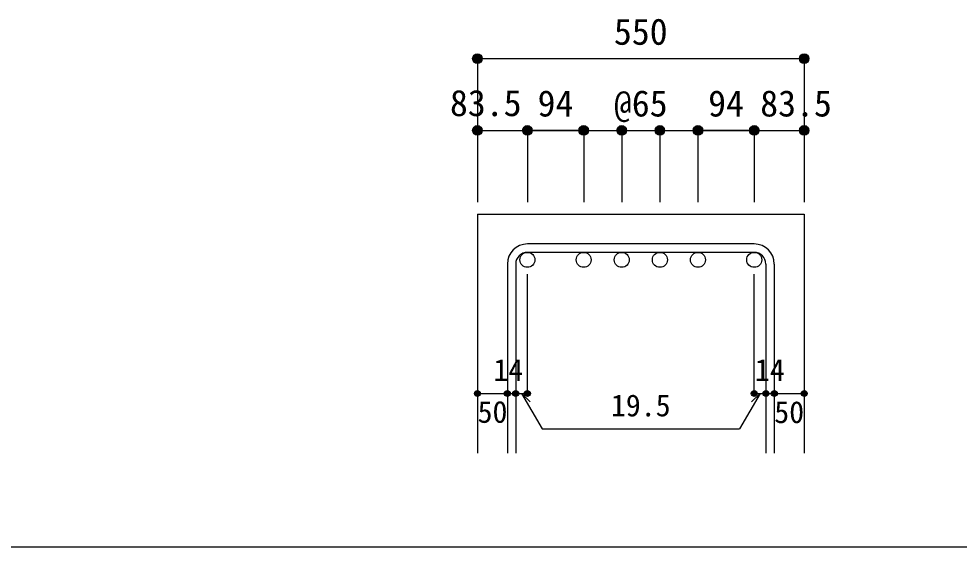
# Model space of a CAD drawing. Units: millimetres at full size, sheet at 1:20. Extents: x -3982 to 3969, y -2797 to 2801.
# Drawn here: x -671 to 900, y -2797 to -1913 of the extents above; entities that cross this region are included whole.
import ezdxf
from ezdxf.enums import TextEntityAlignment as Align

# ---------------------------------------------------------------- set-up
doc = ezdxf.new("R2010")
doc.units = ezdxf.units.MM
doc.header["$LTSCALE"] = 20
doc.header["$PDMODE"] = 32
doc.header["$PDSIZE"] = 10
for name, color, linetype in [('6-1_躯体線', 2, 'Continuous'), ('6-5_梁主筋', 7, 'Continuous'), ('6-6_S.T.P.', 7, 'Continuous'), ('6-D_寸法', 4, 'Continuous'), ('F-0_枠', 6, 'Continuous')]:
    doc.layers.add(name, color=color, linetype=linetype)
doc.styles.add('ＭＳ ゴシック', font='')
doc.styles.get('ＭＳ ゴシック').set_extended_font_data('MS Gothic')

msp = doc.modelspace()

# ---------------------------------------------------------------- linework, layer by layer
at = {"layer": '6-1_躯体線'}
for p, q in [((95.29, -2239.67), (641.29, -2239.67)), ((95.29, -2239.67), (95.29, -2639.67)), ((641.29, -2239.67), (641.29, -2639.67))]:
    msp.add_line(p, q, dxfattribs=at)
at = {"layer": '6-5_梁主筋', "color": 3}
for centre in [(178.79, -2316.17), (272.79, -2316.17), (336.46, -2316.17), (400.12, -2316.17), (463.79, -2316.17), (557.79, -2316.17)]:
    msp.add_circle(centre, 12.5, dxfattribs=at)
at = {"layer": '6-6_S.T.P.'}
for p, q in [((557.79, -2289.67), (178.79, -2289.67)), ((557.79, -2303.67), (178.79, -2303.67)), ((145.29, -2323.17), (145.29, -2639.67)), ((159.29, -2323.17), (159.29, -2639.67)), ((577.29, -2323.17), (577.29, -2639.67)), ((591.29, -2323.17), (591.29, -2639.67))]:
    msp.add_line(p, q, dxfattribs=at)
for centre, radius, start, end in [((178.79, -2323.17), 33.5, 90, 180), ((557.79, -2323.17), 33.5, 0, 90), ((178.79, -2323.17), 19.5, 90, 180), ((557.79, -2323.17), 19.5, 0, 90)]:
    msp.add_arc(centre, radius, start, end, dxfattribs=at)
at = {"layer": '6-D_寸法'}
for p, q in [((95.29, -1979.67), (95.29, -2099.67)), ((95.29, -1979.67), (641.29, -1979.67)), ((641.29, -1979.67), (641.29, -2099.67)), ((95.29, -2099.67), (95.29, -2219.67)), ((95.29, -2099.67), (178.79, -2099.67)), ((178.79, -2099.67), (368.29, -2099.67)), ((178.79, -2099.67), (178.79, -2219.67)), ((272.79, -2099.67), (178.79, -2099.67)), ((272.79, -2099.67), (272.79, -2219.67)), ((336.46, -2099.67), (336.46, -2219.67)), ((368.29, -2099.67), (557.79, -2099.67)), ((400.12, -2099.67), (400.12, -2219.67)), ((463.79, -2099.67), (463.79, -2219.67)), ((557.79, -2099.67), (463.79, -2099.67)), ((557.79, -2099.67), (557.79, -2219.67)), ((557.79, -2099.67), (641.29, -2099.67)), ((641.29, -2099.67), (641.29, -2219.67)), ((557.79, -2539.67), (557.79, -2340.34)), ((95.29, -2539.67), (145.29, -2539.67)), ((169.04, -2539.67), (203.26, -2598.95)), ((169.04, -2539.67), (183.18, -2553.81)), ((567.54, -2539.67), (533.32, -2598.95)), ((567.54, -2539.67), (553.4, -2553.81)), ((557.79, -2539.67), (641.29, -2539.67)), ((577.29, -2539.67), (591.29, -2539.67)), ((203.26, -2598.95), (533.32, -2598.95))]:
    msp.add_line(p, q, dxfattribs=at)
for points in [[(641.29, -1979.67), (641.29, -2099.67), (641.29, -2219.67)], [(145.29, -2539.67), (178.79, -2539.67), (178.79, -2340.34)]]:
    msp.add_lwpolyline(points, dxfattribs=at)
for centre, radius in [((95.29, -1979.67), 8), ((95.29, -1979.67), 7.2), ((95.29, -1979.67), 6.4), ((95.29, -1979.67), 5.6), ((95.29, -1979.67), 4.8), ((95.29, -1979.67), 4), ((95.29, -1979.67), 3.2), ((95.29, -1979.67), 2.4), ((95.29, -1979.67), 1.6), ((95.29, -1979.67), 0.8), ((641.29, -1979.67), 8), ((641.29, -1979.67), 7.2), ((641.29, -1979.67), 6.4), ((641.29, -1979.67), 5.6), ((641.29, -1979.67), 4.8), ((641.29, -1979.67), 4), ((641.29, -1979.67), 3.2), ((641.29, -1979.67), 2.4), ((641.29, -1979.67), 1.6), ((641.29, -1979.67), 0.8), ((95.29, -2099.67), 8), ((95.29, -2099.67), 7.2), ((95.29, -2099.67), 6.4), ((95.29, -2099.67), 5.6), ((95.29, -2099.67), 4.8), ((95.29, -2099.67), 4), ((95.29, -2099.67), 3.2), ((95.29, -2099.67), 2.4), ((95.29, -2099.67), 1.6), ((95.29, -2099.67), 0.8), ((178.79, -2099.67), 8), ((178.79, -2099.67), 7.2), ((178.79, -2099.67), 6.4), ((178.79, -2099.67), 5.6), ((178.79, -2099.67), 4.8), ((178.79, -2099.67), 4), ((178.79, -2099.67), 3.2), ((178.79, -2099.67), 2.4), ((178.79, -2099.67), 1.6), ((178.79, -2099.67), 0.8), ((272.79, -2099.67), 8), ((272.79, -2099.67), 7.2), ((272.79, -2099.67), 6.4), ((272.79, -2099.67), 5.6), ((272.79, -2099.67), 4.8), ((272.79, -2099.67), 4), ((272.79, -2099.67), 3.2), ((272.79, -2099.67), 2.4), ((272.79, -2099.67), 1.6), ((272.79, -2099.67), 0.8), ((336.46, -2099.67), 8), ((336.46, -2099.67), 7.2), ((336.46, -2099.67), 6.4), ((336.46, -2099.67), 5.6), ((336.46, -2099.67), 4.8), ((336.46, -2099.67), 4), ((336.46, -2099.67), 3.2), ((336.46, -2099.67), 2.4), ((336.46, -2099.67), 1.6), ((336.46, -2099.67), 0.8), ((400.12, -2099.67), 8), ((400.12, -2099.67), 7.2), ((400.12, -2099.67), 6.4), ((400.12, -2099.67), 5.6), ((400.12, -2099.67), 4.8), ((400.12, -2099.67), 4), ((400.12, -2099.67), 3.2), ((400.12, -2099.67), 2.4), ((400.12, -2099.67), 1.6), ((400.12, -2099.67), 0.8), ((463.79, -2099.67), 8), ((463.79, -2099.67), 7.2), ((463.79, -2099.67), 6.4), ((463.79, -2099.67), 5.6), ((463.79, -2099.67), 4.8), ((463.79, -2099.67), 4), ((463.79, -2099.67), 3.2), ((463.79, -2099.67), 2.4), ((463.79, -2099.67), 1.6), ((463.79, -2099.67), 0.8), ((557.79, -2099.67), 8), ((557.79, -2099.67), 7.2), ((557.79, -2099.67), 6.4), ((557.79, -2099.67), 5.6), ((557.79, -2099.67), 4.8), ((557.79, -2099.67), 4), ((557.79, -2099.67), 3.2), ((557.79, -2099.67), 2.4), ((557.79, -2099.67), 1.6), ((557.79, -2099.67), 0.8), ((641.29, -2099.67), 8), ((641.29, -2099.67), 7.2), ((641.29, -2099.67), 6.4), ((641.29, -2099.67), 5.6), ((641.29, -2099.67), 4.8), ((641.29, -2099.67), 4), ((641.29, -2099.67), 3.2), ((641.29, -2099.67), 2.4), ((641.29, -2099.67), 1.6), ((641.29, -2099.67), 0.8), ((95.29, -2539.67), 4), ((95.29, -2539.67), 3.6), ((95.29, -2539.67), 3.2), ((95.29, -2539.67), 2.8), ((95.29, -2539.67), 2.4), ((95.29, -2539.67), 2), ((95.29, -2539.67), 1.6), ((95.29, -2539.67), 1.2), ((95.29, -2539.67), 0.8), ((95.29, -2539.67), 0.4), ((145.29, -2539.67), 4), ((145.29, -2539.67), 3.6), ((145.29, -2539.67), 3.2), ((145.29, -2539.67), 2.8), ((145.29, -2539.67), 2.4), ((145.29, -2539.67), 2), ((145.29, -2539.67), 1.6), ((145.29, -2539.67), 1.2), ((145.29, -2539.67), 0.8), ((145.29, -2539.67), 0.4), ((159.29, -2539.67), 4), ((159.29, -2539.67), 3.6), ((159.29, -2539.67), 3.2), ((159.29, -2539.67), 2.8), ((159.29, -2539.67), 2.4), ((159.29, -2539.67), 2), ((159.29, -2539.67), 1.6), ((159.29, -2539.67), 1.2), ((159.29, -2539.67), 0.8), ((159.29, -2539.67), 0.4), ((178.79, -2539.67), 4), ((178.79, -2539.67), 3.6), ((178.79, -2539.67), 3.2), ((178.79, -2539.67), 2.8), ((178.79, -2539.67), 2.4), ((178.79, -2539.67), 2), ((178.79, -2539.67), 1.6), ((178.79, -2539.67), 1.2), ((178.79, -2539.67), 0.8), ((178.79, -2539.67), 0.4), ((557.79, -2539.67), 4), ((557.79, -2539.67), 3.6), ((557.79, -2539.67), 3.2), ((557.79, -2539.67), 2.8), ((557.79, -2539.67), 2.4), ((557.79, -2539.67), 2), ((557.79, -2539.67), 1.6), ((557.79, -2539.67), 1.2), ((557.79, -2539.67), 0.8), ((557.79, -2539.67), 0.4), ((577.29, -2539.67), 4), ((577.29, -2539.67), 3.6), ((577.29, -2539.67), 3.2), ((577.29, -2539.67), 2.8), ((577.29, -2539.67), 2.4), ((577.29, -2539.67), 2), ((577.29, -2539.67), 1.6), ((577.29, -2539.67), 1.2), ((577.29, -2539.67), 0.8), ((577.29, -2539.67), 0.4), ((591.29, -2539.67), 4), ((591.29, -2539.67), 3.6), ((591.29, -2539.67), 3.2), ((591.29, -2539.67), 2.8), ((591.29, -2539.67), 2.4), ((591.29, -2539.67), 2), ((591.29, -2539.67), 1.6), ((591.29, -2539.67), 1.2), ((591.29, -2539.67), 0.8), ((591.29, -2539.67), 0.4), ((641.29, -2539.67), 4), ((641.29, -2539.67), 3.6), ((641.29, -2539.67), 3.2), ((641.29, -2539.67), 2.8), ((641.29, -2539.67), 2.4), ((641.29, -2539.67), 2), ((641.29, -2539.67), 1.6), ((641.29, -2539.67), 1.2), ((641.29, -2539.67), 0.8), ((641.29, -2539.67), 0.4)]:
    msp.add_circle(centre, radius, dxfattribs=at)
at = {"layer": '6-D_寸法', "color": 7}
for p in [(95.29, -1979.67), (95.29, -1979.67), (641.29, -1979.67), (641.29, -1979.67), (95.29, -2099.67), (178.79, -2099.67), (272.79, -2099.67), (336.46, -2099.67), (400.12, -2099.67), (463.79, -2099.67), (557.79, -2099.67), (641.29, -2099.67), (95.29, -2539.67), (145.29, -2539.67), (159.29, -2539.67), (178.79, -2539.67), (557.79, -2539.67), (577.29, -2539.67), (591.29, -2539.67), (641.29, -2539.67)]:
    msp.add_point(p, dxfattribs=at)
at = {"layer": 'F-0_枠'}
msp.add_line((3969.4, -2796.83), (-3981.92, -2796.83), dxfattribs=at)

# ---------------------------------------------------------------- texts
at = {"layer": '6-D_寸法', "style": 'ＭＳ ゴシック'}
for s, height, p in [('550', 43.99, (323.29, -1969.67)), ('83.5', 43.99, (49.34, -2089.01)), ('94', 43.99, (195.79, -2089.67)), ('@65', 43.99, (323.29, -2089.67)), ('94', 43.99, (480.79, -2089.67)), ('83.5', 43.99, (567.79, -2089.67)), ('14', 36.66, (121.98, -2529.6)), ('14', 36.66, (558.9, -2529.67)), ('19.5', 36.66, (318.29, -2588.95)), ('50', 36.66, (95.54, -2599.77)), ('50', 36.66, (591.29, -2600.22))]:
    msp.add_text(s, height=height, dxfattribs=at).set_placement(p, align=Align.BOTTOM_LEFT)

doc.saveas('drawing.dxf')
